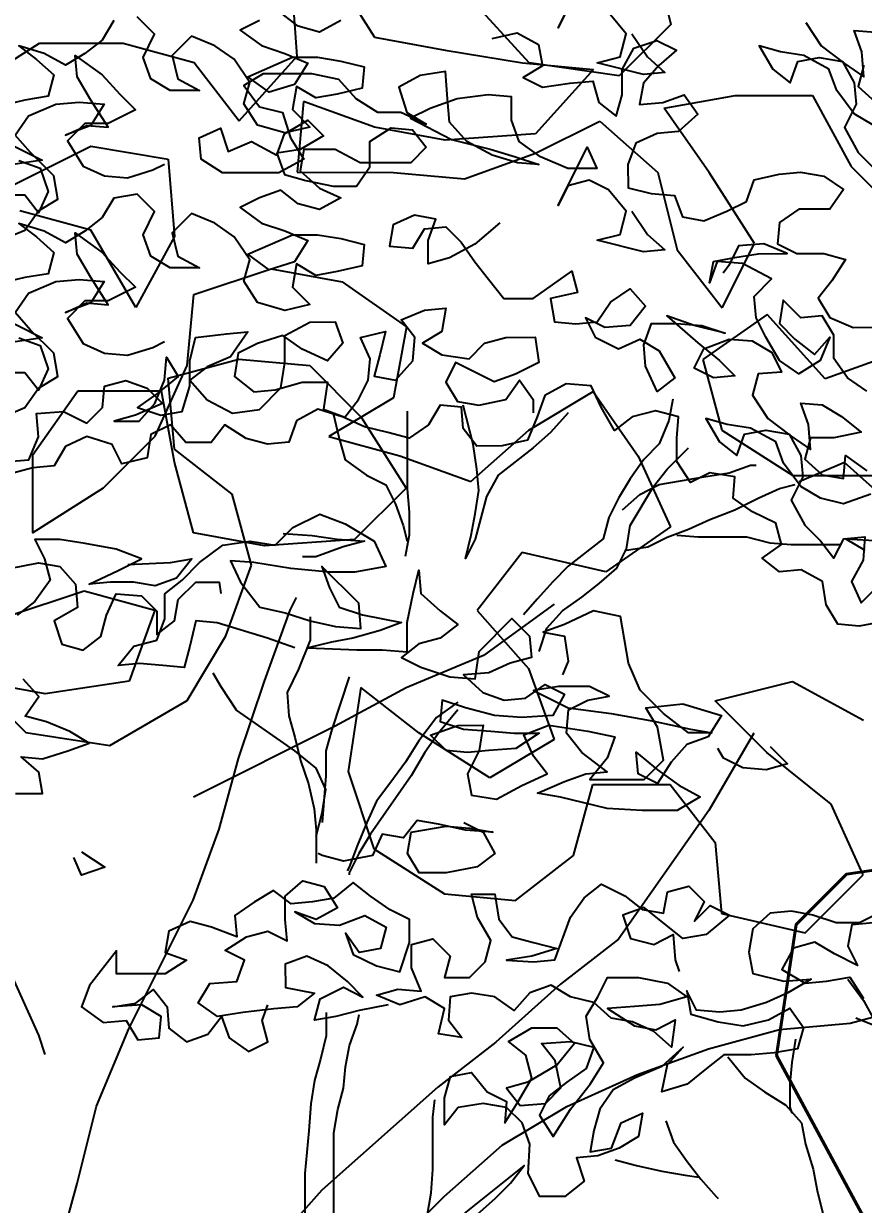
# Model space of a CAD drawing. Header units: millimetres. Extents: x 684983 to 685377, y 990360 to 990509.
# Drawn here: x 685055.419 to 685055.824, y 990448.316 to 990448.886 of the extents above; entities that cross this region are included whole.
import ezdxf

# ---------------------------------------------------------------- set-up
doc = ezdxf.new("R2010")
doc.units = ezdxf.units.MM
doc.header["$PDMODE"] = 35
doc.header["$PDSIZE"] = 0.2
for name, color, linetype in [('ANJILI', 7, 'Continuous'), ('dim', 7, 'Continuous'), ('MAHAGONY', 7, 'Continuous')]:
    doc.layers.add(name, color=color, linetype=linetype)
doc.layers.add('GRID LEVELS', color=7, linetype='Continuous', lineweight=13)
doc.styles.add('DIM', font='ARIALN.TTF', dxfattribs={"width": 0.8, "height": 1})
doc.styles.get("Standard").update_dxf_attribs({"font": 'RomanS'})
doc.dimstyles.get("Standard").update_dxf_attribs({"dimtxt": 1, "dimasz": 0.18, "dimexe": 0.18, "dimexo": 0.0625, "dimgap": 0.09, "dimtad": 0, "dimrnd": 0.05, "dimzin": 0, "dimdsep": 46, "dimtxsty": 'DIM', "dimcen": 0.09, "dimse1": 1, "dimse2": 1, "dimsd1": 1, "dimsd2": 1, "dimadec": 0, "dimazin": 0, "dimtfac": 1, "dimtix": 1, "dimtofl": 0, "dimtmove": 2, "dimatfit": 3, "dimfxl": 0, "dimtolj": 1, "dimtzin": 0, "dimarcsym": 0})

# ---------------------------------------------------------------- blocks, each defined once
blk = doc.blocks.new('*D28')
at = {"layer": 'Defpoints', "color": 0, "transparency": 16777216}
for p in [(685041.126, 990451.441), (685056.383, 990448.83217), (685056.142, 990447.83)]:
    blk.add_point(p, dxfattribs=at)
at = {"layer": 'dim', "color": 0, "transparency": 16777216, "insert": (685048.875, 990450.63767), "char_height": 1, "attachment_point": 5, "rotation": 346.4784, "style": 'DIM'}
blk.add_mtext('\\A1;15.45', dxfattribs=at)
blk = doc.blocks.new('seee')
at = {"color": 84}
for p, q in [((11691.843, -2865.278, 6505.241), (11692.514, -2867.971, 6505.241)), ((11679.501, -2869.08, 6505.241), (11679.28, -2865.939, 6505.241)), ((11680.626, -2865.941, 6505.241), (11682.194, -2868.41, 6505.241)), ((11687.577, -2869.312, 6505.241), (11685.336, -2866.842, 6505.241)), ((11692.514, -2867.971, 6505.241), (11690.718, -2869.764, 6505.241)), ((11668.059, -2870.192, 6505.241), (11670.528, -2868.623, 6505.241)), ((11670.528, -2868.623, 6505.241), (11673.445, -2868.626, 6505.241)), ((11673.445, -2868.626, 6505.241), (11675.912, -2869.301, 6505.241)), ((11682.194, -2868.41, 6505.241), (11684.661, -2868.861, 6505.241)), ((11684.661, -2868.861, 6505.241), (11687.353, -2869.312, 6505.241)), ((11675.912, -2869.301, 6505.241), (11677.48, -2871.322, 6505.241)), ((11677.48, -2871.322, 6505.241), (11679.501, -2869.08, 6505.241)), ((11687.353, -2869.312, 6505.241), (11689.821, -2869.538, 6505.241)), ((11690.718, -2869.764, 6505.241), (11687.577, -2869.312, 6505.241)), ((11689.821, -2869.538, 6505.241), (11687.799, -2871.78, 6505.241)), ((11679.724, -2870.651, 6505.241), (11679.498, -2873.118, 6505.241)), ((11682.191, -2871.55, 6505.241), (11679.724, -2870.651, 6505.241)), ((11692.287, -2870.887, 6505.241), (11694.755, -2870.44, 6505.241)), ((11694.755, -2870.44, 6505.241), (11697.447, -2870.443, 6505.241)), ((11697.447, -2870.443, 6505.241), (11698.791, -2872.912, 6505.241)), ((11693.855, -2873.131, 6505.241), (11692.287, -2870.887, 6505.241)), ((11687.799, -2872.453, 6505.241), (11690.043, -2871.333, 6505.241)), ((11690.043, -2871.333, 6505.241), (11692.061, -2873.13, 6505.241)), ((11684.659, -2872.001, 6505.241), (11682.191, -2871.55, 6505.241)), ((11687.799, -2871.78, 6505.241), (11684.659, -2872.001, 6505.241)), ((11669.627, -2873.558, 6505.241), (11672.32, -2872.214, 6505.241)), ((11672.32, -2872.214, 6505.241), (11675.012, -2872.666, 6505.241)), ((11675.012, -2872.666, 6505.241), (11675.233, -2875.358, 6505.241)), ((11685.33, -2873.348, 6505.241), (11687.799, -2872.453, 6505.241)), ((11679.498, -2873.118, 6505.241), (11682.863, -2873.121, 6505.241)), ((11682.863, -2873.121, 6505.241), (11685.33, -2873.348, 6505.241)), ((11692.061, -2873.13, 6505.241), (11692.731, -2875.822, 6505.241)), ((11695.423, -2875.601, 6505.241), (11693.855, -2873.131, 6505.241)), ((11698.791, -2872.912, 6505.241), (11700.808, -2874.933, 6505.241)), ((11672.317, -2875.131, 6505.241), (11669.85, -2874.456, 6505.241)), ((11673.885, -2877.824, 6505.241), (11672.317, -2875.131, 6505.241)), ((11675.233, -2875.358, 6505.241), (11673.885, -2877.824, 6505.241)), ((11694.3, -2877.843, 6505.241), (11695.423, -2875.601, 6505.241)), ((11692.731, -2875.822, 6505.241), (11694.3, -2877.843, 6505.241)), ((11675.905, -2877.377, 6505.241), (11678.597, -2876.483, 6505.241)), ((11678.597, -2876.483, 6505.241), (11681.065, -2876.933, 6505.241)), ((11681.065, -2876.933, 6505.241), (11683.307, -2878.506, 6505.241)), ((11675.678, -2879.845, 6505.241), (11675.905, -2877.377, 6505.241)), ((11695.87, -2878.069, 6505.241), (11693.625, -2879.637, 6505.241)), ((11697.887, -2880.314, 6505.241), (11695.87, -2878.069, 6505.241)), ((11683.307, -2878.506, 6505.241), (11682.856, -2880.973, 6505.241)), ((11675.005, -2880.293, 6505.241), (11677.473, -2879.622, 6505.241)), ((11677.473, -2879.622, 6505.241), (11679.94, -2879.849, 6505.241)), ((11693.625, -2879.637, 6505.241), (11694.296, -2882.105, 6505.241)), ((11700.355, -2879.419, 6505.241), (11697.887, -2880.314, 6505.241)), ((11674.554, -2882.312, 6505.241), (11675.678, -2879.845, 6505.241)), ((11679.94, -2879.849, 6505.241), (11681.733, -2881.645, 6505.241)), ((11675.227, -2882.761, 6505.241), (11675.005, -2880.293, 6505.241)), ((11671.863, -2880.739, 6505.241), (11670.291, -2882.981, 6505.241)), ((11674.78, -2880.741, 6505.241), (11671.863, -2880.739, 6505.241)), ((11675.226, -2883.21, 6505.241), (11674.78, -2880.741, 6505.241)), ((11682.856, -2880.973, 6505.241), (11680.611, -2882.317, 6505.241)), ((11687.566, -2882.099, 6505.241), (11689.81, -2880.755, 6505.241)), ((11689.81, -2880.755, 6505.241), (11691.379, -2883, 6505.241)), ((11681.733, -2881.645, 6505.241), (11683.301, -2884.114, 6505.241)), ((11685.545, -2883.892, 6505.241), (11687.566, -2882.099, 6505.241)), ((11694.296, -2882.105, 6505.241), (11696.762, -2883.678, 6505.241)), ((11672.758, -2884.105, 6505.241), (11674.554, -2882.312, 6505.241)), ((11680.611, -2882.317, 6505.241), (11683.078, -2882.992, 6505.241)), ((11670.291, -2882.981, 6505.241), (11670.289, -2885.673, 6505.241)), ((11677.244, -2884.333, 6505.241), (11675.227, -2882.761, 6505.241)), ((11683.078, -2882.992, 6505.241), (11685.545, -2883.892, 6505.241)), ((11691.379, -2883, 6505.241), (11692.498, -2885.469, 6505.241)), ((11675.897, -2885.678, 6505.241), (11675.226, -2883.21, 6505.241)), ((11698.557, -2883.231, 6505.241), (11696.986, -2883.902, 6505.241)), ((11700.574, -2885.027, 6505.241), (11698.557, -2883.231, 6505.241)), ((11696.762, -2883.678, 6505.241), (11700.127, -2883.681, 6505.241)), ((11670.289, -2885.673, 6505.241), (11672.758, -2884.105, 6505.241)), ((11683.301, -2884.114, 6505.241), (11681.505, -2885.907, 6505.241)), ((11677.915, -2886.801, 6505.241), (11677.244, -2884.333, 6505.241)), ((11692.498, -2885.469, 6505.241), (11690.253, -2887.037, 6505.241)), ((11678.364, -2886.129, 6505.241), (11675.897, -2885.678, 6505.241)), ((11681.505, -2885.907, 6505.241), (11678.364, -2886.129, 6505.241)), ((11687.337, -2886.361, 6505.241), (11685.765, -2888.379, 6505.241)), ((11690.253, -2887.037, 6505.241), (11687.337, -2886.361, 6505.241)), ((11677.015, -2889.268, 6505.241), (11677.915, -2886.801, 6505.241)), ((11669.389, -2888.588, 6505.241), (11672.081, -2887.693, 6505.241)), ((11672.081, -2887.693, 6505.241), (11674.548, -2888.369, 6505.241)), ((11679.26, -2888.373, 6505.241), (11679.484, -2887.925, 6505.241)), ((11674.548, -2888.369, 6505.241), (11673.649, -2890.836, 6505.241)), ((11678.36, -2890.84, 6505.241), (11679.26, -2888.373, 6505.241)), ((11685.765, -2888.379, 6505.241), (11687.558, -2890.4, 6505.241)), ((11688.457, -2888.157, 6505.241), (11685.988, -2889.949, 6505.241)), ((11675.667, -2891.51, 6505.241), (11677.015, -2889.268, 6505.241)), ((11685.988, -2889.949, 6505.241), (11683.295, -2891.069, 6505.241)), ((11687.558, -2890.4, 6505.241), (11688.453, -2892.868, 6505.241)), ((11670.732, -2891.282, 6505.241), (11668.265, -2890.831, 6505.241)), ((11668.265, -2890.831, 6505.241), (11670.058, -2892.627, 6505.241)), ((11673.649, -2890.836, 6505.241), (11670.732, -2891.282, 6505.241)), ((11677.46, -2893.531, 6505.241), (11678.36, -2890.84, 6505.241)), ((11683.295, -2891.069, 6505.241), (11680.826, -2892.412, 6505.241)), ((11681.725, -2891.067, 6505.241), (11681.273, -2893.983, 6505.241)), ((11683.742, -2892.639, 6505.241), (11681.725, -2891.067, 6505.241)), ((11694.063, -2891.527, 6505.241), (11696.755, -2890.857, 6505.241)), ((11696.755, -2890.857, 6505.241), (11699.222, -2892.205, 6505.241)), ((11672.974, -2893.078, 6505.241), (11675.667, -2891.51, 6505.241)), ((11695.856, -2893.324, 6505.241), (11694.063, -2891.527, 6505.241)), ((11680.826, -2892.412, 6505.241), (11675.889, -2894.876, 6505.241)), ((11670.058, -2892.627, 6505.241), (11672.974, -2893.078, 6505.241)), ((11686.209, -2894.212, 6505.241), (11683.742, -2892.639, 6505.241)), ((11688.453, -2892.868, 6505.241), (11686.209, -2894.212, 6505.241)), ((11695.408, -2892.65, 6505.241), (11693.835, -2895.341, 6505.241)), ((11676.785, -2895.998, 6505.241), (11677.46, -2893.531, 6505.241)), ((11698.098, -2895.12, 6505.241), (11695.856, -2893.324, 6505.241)), ((11681.273, -2893.983, 6505.241), (11682.168, -2896.676, 6505.241)), ((11689.122, -2896.907, 6505.241), (11689.798, -2894.44, 6505.241)), ((11689.798, -2894.44, 6505.241), (11692.49, -2894.442, 6505.241)), ((11692.49, -2894.442, 6505.241), (11694.058, -2896.463, 6505.241)), ((11693.835, -2895.341, 6505.241), (11690.69, -2899.825, 6505.241)), ((11699.217, -2897.589, 6505.241), (11698.098, -2895.12, 6505.241)), ((11675.885, -2898.465, 6505.241), (11676.785, -2895.998, 6505.241)), ((11694.058, -2896.463, 6505.241), (11694.28, -2898.93, 6505.241)), ((11682.168, -2896.676, 6505.241), (11684.635, -2898.249, 6505.241)), ((11687.102, -2898.475, 6505.241), (11689.122, -2896.907, 6505.241)), ((11697.196, -2899.606, 6505.241), (11699.217, -2897.589, 6505.241)), ((11684.635, -2898.249, 6505.241), (11687.102, -2898.475, 6505.241)), ((11673.638, -2902.95, 6505.241), (11675.885, -2898.465, 6505.241)), ((11694.28, -2898.93, 6505.241), (11697.196, -2899.606, 6505.241)), ((11690.69, -2899.825, 6505.241), (11688.67, -2901.393, 6505.241)), ((11669.377, -2900.702, 6505.241), (11670.497, -2903.171, 6505.241)), ((11688.67, -2901.393, 6505.241), (11686.424, -2903.41, 6505.241)), ((11698.764, -2902.748, 6505.241), (11701.232, -2902.078, 6505.241)), ((11696.296, -2902.97, 6505.241), (11698.764, -2902.748, 6505.241)), ((11670.497, -2903.171, 6505.241), (11670.721, -2903.844, 6505.241)), ((11672.514, -2905.641, 6505.241), (11673.638, -2902.95, 6505.241)), ((11693.827, -2903.641, 6505.241), (11696.296, -2902.97, 6505.241)), ((11686.424, -2903.41, 6505.241), (11684.404, -2904.979, 6505.241)), ((11691.359, -2904.536, 6505.241), (11693.827, -2903.641, 6505.241)), ((11688.89, -2905.656, 6505.241), (11691.359, -2904.536, 6505.241)), ((11684.404, -2904.979, 6505.241), (11680.363, -2908.564, 6505.241)), ((11671.838, -2908.332, 6505.241), (11672.514, -2905.641, 6505.241)), ((11686.646, -2907, 6505.241), (11688.89, -2905.656, 6505.241)), ((11684.625, -2908.792, 6505.241), (11686.646, -2907, 6505.241)), ((11671.163, -2910.799, 6505.241), (11671.838, -2908.332, 6505.241)), ((11680.363, -2908.564, 6505.241), (11676.77, -2912.599, 6505.241)), ((11682.604, -2910.81, 6505.241), (11684.625, -2908.792, 6505.241))]:
    blk.add_line(p, q, dxfattribs=at)
blk = doc.blocks.new('TREE30')
at = {"color": 3, "flags": 128}
for points in [[(0.27918, 2.90416), (0.2872, 2.89215), (0.29922, 2.88316), (0.30923, 2.87616), (0.30822, 2.88917), (0.3042, 2.90018), (0.31522, 2.89919)], [(0.30923, 2.88217), (0.30623, 2.87115), (0.31525, 2.86315)], [(0.31426, 2.85114), (0.30424, 2.85714), (0.29523, 2.86914), (0.29121, 2.88015), (0.27819, 2.88714), (0.26618, 2.88913), (0.25517, 2.89212), (0.26219, 2.88012), (0.2712, 2.87312), (0.2752, 2.88414), (0.2862, 2.88615), (0.29821, 2.88416), (0.30423, 2.87315), (0.30524, 2.86214), (0.29925, 2.85013), (0.30626, 2.83712), (0.31428, 2.82913)], [(0.18953, 2.89847), (0.19755, 2.88646), (0.20656, 2.87847), (0.19555, 2.87746), (0.17153, 2.88344), (0.18353, 2.88645), (0.18653, 2.89846), (0.17751, 2.90947)], [(0.15649, 2.91145), (0.15149, 2.90144), (0.16648, 2.93147)], [(0.03939, 2.90534), (0.02839, 2.89932), (0.01738, 2.90231), (0.00836, 2.90931)], [(-0.00264, 2.9053), (-0.01265, 2.90028), (-0.00163, 2.89229), (0.01039, 2.8883), (0.0224, 2.8833), (0.0154, 2.87229), (0.0024, 2.86827), (-0.00862, 2.87627), (0.01439, 2.8863), (0.0274, 2.88631), (0.03941, 2.88432), (0.05143, 2.88133), (0.05044, 2.87032), (0.03743, 2.8673), (0.02642, 2.86529), (0.01641, 2.87129), (0.01442, 2.85927), (0.02343, 2.85027), (0.01042, 2.84726), (-0.00359, 2.85125), (-0.01061, 2.86225), (-0.00762, 2.87327), (-0.01563, 2.88527), (-0.02565, 2.89227), (-0.03766, 2.89726), (-0.04766, 2.88724), (-0.04465, 2.87523), (-0.03363, 2.86924), (-0.04865, 2.86922), (-0.05866, 2.87522), (-0.06267, 2.88623), (-0.05668, 2.89824), (-0.0657, 2.90724)], [(-0.07771, 2.90523), (-0.0837, 2.89521), (-0.0927, 2.8882), (-0.10271, 2.88219), (-0.11372, 2.88818), (-0.12673, 2.89217), (-0.11772, 2.88518), (-0.10871, 2.87718), (-0.1117, 2.86616), (-0.12371, 2.86415), (-0.13671, 2.86114)], [(-0.1407, 2.84612), (-0.11467, 2.83313), (-0.12868, 2.83112)], [(-0.12668, 2.83312), (-0.11567, 2.82913), (-0.11165, 2.81712), (-0.11665, 2.80611), (-0.12366, 2.81511), (-0.13767, 2.8151)], [(-0.13565, 2.79208), (-0.12365, 2.7971), (-0.11665, 2.80711), (-0.10665, 2.81312), (-0.10866, 2.82513), (-0.12068, 2.83713), (-0.12869, 2.84613), (-0.1217, 2.85615), (-0.10769, 2.86216), (-0.09568, 2.86318), (-0.08267, 2.86219), (-0.08967, 2.85117), (-0.10267, 2.84616), (-0.09167, 2.85117), (-0.08066, 2.85018), (-0.08968, 2.86418), (-0.09669, 2.87619), (-0.09771, 2.8872), (-0.08368, 2.8772), (-0.07467, 2.8672), (-0.06665, 2.8592), (-0.08066, 2.85218), (-0.09267, 2.85217), (-0.10167, 2.84315), (-0.09365, 2.83015), (-0.08264, 2.82516), (-0.07062, 2.82417), (-0.05762, 2.82818), (-0.05162, 2.83119)], [(0.11739, 2.89592), (0.13039, 2.89893), (0.14141, 2.89294), (0.14342, 2.88193), (0.13342, 2.87592), (0.14343, 2.87092), (0.15744, 2.87294), (0.16945, 2.87395), (0.17246, 2.86294), (0.18148, 2.85594), (0.18447, 2.86696), (0.18446, 2.87997), (0.19045, 2.89098), (0.20246, 2.895), (0.21247, 2.89), (0.20347, 2.88199), (0.19547, 2.87297), (0.19348, 2.86196), (0.20549, 2.86297), (0.2165, 2.86699), (0.22351, 2.85698), (0.21351, 2.84797), (0.2025, 2.84696), (0.1915, 2.84194), (0.1875, 2.83093), (0.18752, 2.81892), (0.19953, 2.81593), (0.21154, 2.81494), (0.21555, 2.80393), (0.22656, 2.80194), (0.23857, 2.80696), (0.24857, 2.81197), (0.25257, 2.82298), (0.26557, 2.826), (0.27658, 2.82701), (0.2886, 2.82502), (0.29861, 2.81802), (0.29161, 2.808), (0.2756, 2.80799), (0.2656, 2.80097), (0.26461, 2.78996), (0.27462, 2.78497), (0.28863, 2.78498), (0.29964, 2.78199), (0.29265, 2.77097), (0.28565, 2.76196), (0.29166, 2.75196), (0.30368, 2.74696), (0.31569, 2.74697)], [(0.31783, 2.59485), (0.30682, 2.59284), (0.29581, 2.59383), (0.2898, 2.60383), (0.28779, 2.61584), (0.27677, 2.62183), (0.26576, 2.62082), (0.25675, 2.62782), (0.26675, 2.63484), (0.26374, 2.64584), (0.25172, 2.65184), (0.24171, 2.65883), (0.2427, 2.66984), (0.22969, 2.67183), (0.21968, 2.66682), (0.21267, 2.67782), (0.21265, 2.68983), (0.21365, 2.70084), (0.20163, 2.70383), (0.18962, 2.70082), (0.18062, 2.69381), (0.17361, 2.70581), (0.16859, 2.71681), (0.15558, 2.7178), (0.14458, 2.71179), (0.14058, 2.70078), (0.13559, 2.68876), (0.12258, 2.68575), (0.10957, 2.68573), (0.10256, 2.69474), (0.10155, 2.70574), (0.09054, 2.70673), (0.08454, 2.69672), (0.07454, 2.68971), (0.06353, 2.6927), (0.05151, 2.69569), (0.0405, 2.70068), (0.02748, 2.70468), (0.01648, 2.69866), (0.01249, 2.68765), (0.00148, 2.68664), (-0.00953, 2.68963), (-0.02055, 2.69662), (-0.02755, 2.68761), (-0.04056, 2.6876), (-0.04857, 2.6966), (-0.05858, 2.69159), (-0.06057, 2.67957), (-0.07358, 2.67656), (-0.07859, 2.68656), (-0.0916, 2.69055), (-0.10261, 2.68554), (-0.1086, 2.67553), (-0.11961, 2.67452), (-0.13062, 2.6715)], [(-0.13463, 2.6775), (-0.12162, 2.67852), (-0.11663, 2.69053), (-0.11764, 2.70254), (-0.10363, 2.70355), (-0.09161, 2.69756), (-0.08361, 2.70557), (-0.08262, 2.71658), (-0.07161, 2.7196), (-0.0606, 2.7156), (-0.05259, 2.7076), (-0.06659, 2.70159), (-0.0776, 2.69857), (-0.06459, 2.69859), (-0.05659, 2.7076), (-0.0516, 2.71962), (-0.05061, 2.73163), (-0.04459, 2.72162), (-0.05559, 2.71261), (-0.0656, 2.70559), (-0.05358, 2.7016), (-0.04257, 2.70361), (-0.03858, 2.71663), (-0.03859, 2.72964), (-0.0356, 2.74165), (-0.01959, 2.74367), (-0.00858, 2.74468), (-0.01758, 2.73166), (-0.02958, 2.72664), (-0.03859, 2.71963), (-0.02957, 2.70963), (-0.01655, 2.70263), (-0.00254, 2.70465), (0.00846, 2.71567), (0.01045, 2.72868), (0.01043, 2.74269), (0.02344, 2.74971), (0.03645, 2.74972), (0.04046, 2.73872), (0.03247, 2.7297), (0.01945, 2.73569), (0.00943, 2.74269), (-0.00357, 2.73868), (-0.01358, 2.73366), (-0.01557, 2.72165), (-0.00555, 2.71365), (0.00546, 2.71466), (0.01946, 2.71868), (0.03248, 2.71869), (0.03049, 2.70468), (0.0415, 2.70068), (0.0485, 2.7097), (0.05349, 2.71971), (0.05448, 2.73072), (0.04947, 2.74173), (0.06248, 2.74474), (0.05949, 2.73273), (0.05649, 2.72172), (0.0675, 2.71972), (0.0765, 2.72974), (0.07749, 2.74175), (0.07048, 2.75075), (0.08248, 2.75577), (0.09349, 2.75678), (0.0915, 2.74477), (0.0815, 2.73875), (0.09151, 2.73276), (0.10553, 2.73077), (0.11353, 2.73878), (0.12453, 2.7418), (0.13954, 2.74181), (0.14156, 2.7288), (0.12955, 2.72278), (0.11855, 2.71877), (0.09852, 2.72876), (0.09353, 2.71875), (0.09954, 2.70874), (0.11055, 2.70675), (0.12456, 2.70977), (0.13156, 2.71978), (0.13857, 2.70978), (0.13858, 2.70278)], [(0.18953, 2.80691), (0.19755, 2.79491), (0.20656, 2.78691), (0.19555, 2.7859), (0.17153, 2.79188), (0.18353, 2.79489), (0.18653, 2.80691), (0.17751, 2.81791), (0.16749, 2.8229), (0.15649, 2.81989), (0.15149, 2.80988), (0.16648, 2.83992), (0.17149, 2.82891), (0.15648, 2.8289), (0.14246, 2.83489), (0.13145, 2.84289), (0.12743, 2.85389), (0.12742, 2.8659), (0.11541, 2.86689), (0.0994, 2.86488), (0.08539, 2.85986), (0.07539, 2.85485), (0.09642, 2.84386), (0.11644, 2.83887), (0.12945, 2.83488), (0.14147, 2.83089), (0.13045, 2.83188), (0.11744, 2.83587), (0.10442, 2.84286), (0.09541, 2.85286), (0.09439, 2.86487), (0.09338, 2.87888), (0.08037, 2.87687), (0.06937, 2.87085), (0.07338, 2.85785), (0.0834, 2.85185), (0.07038, 2.85784), (0.05837, 2.85783), (0.04735, 2.86483), (0.03834, 2.87483), (0.02432, 2.87782), (-0.0007, 2.8778), (-0.0107, 2.87178), (-0.00268, 2.86078), (0.00933, 2.85779), (0.01334, 2.84478), (0.02036, 2.83378), (0.00736, 2.82676), (-0.02167, 2.82673), (-0.03269, 2.83373), (-0.0337, 2.84474), (-0.02269, 2.84975), (-0.01868, 2.83775), (-0.00667, 2.84276), (0.00635, 2.83577), (0.01034, 2.84678), (0.02234, 2.8538), (0.03036, 2.8458), (0.01835, 2.83878), (0.00635, 2.83677), (0.01036, 2.82576), (0.02137, 2.82277), (0.03539, 2.81978), (0.0474, 2.81979), (0.05439, 2.82981), (0.05438, 2.84282), (0.06538, 2.84983), (0.07639, 2.84884), (0.08341, 2.83984), (0.07541, 2.83183), (0.04939, 2.8318), (0.03637, 2.8388), (0.02036, 2.83878), (0.01836, 2.82777), (0.02838, 2.81877), (0.03939, 2.81378), (0.02839, 2.80776), (0.01738, 2.81076), (0.00836, 2.81775), (-0.00264, 2.81374), (-0.01265, 2.80873), (-0.00163, 2.80073), (0.01039, 2.79674), (0.0224, 2.79174), (0.0154, 2.78073), (0.0024, 2.77671), (-0.00862, 2.78471), (0.01439, 2.79474), (0.0274, 2.79475), (0.03941, 2.79276), (0.05143, 2.78977), (0.05044, 2.77876), (0.03743, 2.77574), (0.02642, 2.77373), (0.01641, 2.77973), (0.01442, 2.76772), (0.02343, 2.75872), (0.01042, 2.7557), (-0.00359, 2.75969), (-0.01061, 2.7707), (-0.00762, 2.78171), (-0.01563, 2.79371), (-0.02565, 2.80071), (-0.03766, 2.8057), (-0.04766, 2.79568), (-0.04465, 2.78368), (-0.03363, 2.77768), (-0.04865, 2.77767), (-0.05866, 2.78366), (-0.06267, 2.79467), (-0.05668, 2.80669), (-0.0657, 2.81568), (-0.07771, 2.81367), (-0.0837, 2.80366), (-0.0927, 2.79664), (-0.10271, 2.79063), (-0.11372, 2.79662), (-0.12673, 2.80062), (-0.11772, 2.79362), (-0.10871, 2.78562), (-0.1117, 2.77461), (-0.12371, 2.77259), (-0.13671, 2.76958)], [(-0.1407, 2.75456), (-0.11467, 2.74158), (-0.12868, 2.73956)], [(-0.12668, 2.74157), (-0.11567, 2.73757), (-0.11165, 2.72557), (-0.11665, 2.71455), (-0.12366, 2.72355), (-0.13767, 2.72354)], [(-0.13565, 2.70052), (-0.12365, 2.70554), (-0.11665, 2.71555), (-0.10665, 2.72157), (-0.10866, 2.73358), (-0.12068, 2.74557), (-0.12869, 2.75457), (-0.1217, 2.76459), (-0.10769, 2.77061), (-0.09568, 2.77162), (-0.08267, 2.77063), (-0.08967, 2.75961), (-0.10267, 2.7546), (-0.09167, 2.75961), (-0.08066, 2.75862), (-0.08968, 2.77263), (-0.09669, 2.78463), (-0.09771, 2.79564), (-0.08368, 2.78564), (-0.07467, 2.77564), (-0.06665, 2.76764), (-0.08066, 2.76062), (-0.09267, 2.76061), (-0.10167, 2.7516), (-0.09365, 2.73859), (-0.08264, 2.7336), (-0.07062, 2.73261), (-0.05762, 2.73662), (-0.05162, 2.73963)], [(0.12148, 2.80084), (0.10847, 2.78982), (0.09547, 2.7828), (0.08446, 2.77979), (0.08445, 2.7918), (0.08845, 2.80281), (0.07743, 2.80481), (0.06643, 2.79979), (0.06444, 2.78878), (0.07645, 2.78779), (0.08245, 2.7978), (0.09345, 2.79882), (0.10147, 2.79082), (0.10848, 2.78081), (0.1155, 2.77181), (0.12351, 2.76181), (0.13853, 2.76183), (0.15853, 2.77586), (0.16154, 2.76485), (0.14753, 2.76183), (0.14955, 2.74983), (0.16056, 2.74883), (0.17156, 2.74985), (0.17856, 2.75986), (0.18856, 2.76688), (0.19658, 2.75788), (0.18858, 2.74786), (0.17557, 2.74685), (0.16556, 2.75184), (0.17057, 2.74184), (0.18259, 2.73584), (0.19359, 2.74086), (0.20361, 2.73486), (0.21163, 2.72086), (0.20262, 2.71384), (0.19661, 2.72685), (0.1956, 2.73786), (0.19959, 2.74887), (0.2126, 2.74888), (0.22561, 2.74789), (0.23763, 2.7439), (0.22161, 2.74789), (0.20759, 2.75288), (0.22362, 2.73888), (0.23464, 2.72989), (0.24265, 2.72189), (0.23164, 2.72088), (0.22163, 2.72587), (0.22662, 2.73588), (0.23963, 2.7409), (0.25164, 2.73991), (0.26166, 2.73391), (0.26667, 2.72391), (0.25466, 2.7229), (0.25167, 2.71189), (0.25969, 2.69988), (0.2717, 2.69089), (0.28172, 2.68389), (0.28071, 2.6969), (0.27669, 2.70791), (0.2877, 2.70692), (0.29772, 2.70092), (0.30773, 2.69292), (0.29372, 2.68991), (0.28171, 2.6899), (0.27872, 2.67888), (0.28774, 2.67088), (0.29875, 2.66889), (0.29974, 2.6809), (0.31075, 2.67291)], [(0.31277, 2.6609), (0.29876, 2.65588), (0.28675, 2.65887), (0.27673, 2.66487), (0.26771, 2.67687), (0.2637, 2.68788), (0.25068, 2.69487), (0.23867, 2.69686), (0.22766, 2.69985), (0.23468, 2.68785), (0.24369, 2.68085), (0.24768, 2.69187), (0.25869, 2.69388), (0.2707, 2.69189), (0.27672, 2.68088), (0.27773, 2.66987), (0.27173, 2.65786), (0.27875, 2.64485), (0.28677, 2.63686), (0.29378, 2.62785), (0.29878, 2.63787), (0.30978, 2.63888), (0.30879, 2.62687), (0.3028, 2.61585), (0.30781, 2.60485), (0.31581, 2.61286)], [(0.30979, 2.63187), (0.29978, 2.63787), (0.31779, 2.63688)], [(0.31072, 2.71394), (0.3007, 2.72094), (0.29369, 2.73094), (0.29367, 2.74295), (0.28766, 2.75295), (0.27665, 2.75194), (0.26764, 2.76094), (0.26565, 2.74893), (0.27366, 2.74093), (0.28368, 2.73293), (0.29167, 2.74195), (0.28668, 2.72993), (0.27568, 2.72292), (0.26566, 2.72991), (0.25865, 2.74192), (0.25363, 2.75192), (0.25262, 2.76293), (0.26162, 2.77195), (0.2466, 2.77994), (0.23359, 2.78093), (0.2296, 2.76992), (0.23159, 2.78093), (0.24259, 2.78294), (0.2546, 2.78495), (0.26962, 2.78497), (0.2576, 2.78996), (0.24459, 2.78895), (0.2396, 2.77893), (0.2366, 2.77493)], [(0.01559, 2.58156), (0.00157, 2.58655), (-0.02446, 2.59453), (-0.03547, 2.59553), (-0.03846, 2.58251), (-0.04145, 2.5715), (-0.05246, 2.57249), (-0.06447, 2.57348), (-0.07548, 2.57247), (-0.06748, 2.58248), (-0.05548, 2.5855), (-0.05148, 2.59651), (-0.0515, 2.60952), (-0.04249, 2.61654), (-0.0335, 2.62555), (-0.02149, 2.63457), (-0.00748, 2.63659), (0.00553, 2.6346), (0.01453, 2.64361), (0.02853, 2.65063), (0.04155, 2.64564), (0.05657, 2.63664), (0.06259, 2.62364), (0.04658, 2.62062), (0.03357, 2.62061), (0.01355, 2.62259), (-0.00547, 2.62558), (-0.01748, 2.62657), (-0.01247, 2.61556), (-0.00245, 2.60256), (0.01057, 2.59957), (0.02358, 2.59558), (0.03659, 2.59259), (0.04961, 2.5916), (0.04859, 2.60461), (0.02956, 2.62361), (0.03357, 2.6126), (0.03859, 2.6026), (0.0506, 2.59861), (0.07062, 2.59462), (0.05962, 2.59061), (0.04561, 2.58659), (0.0346, 2.58458), (0.02259, 2.58157), (0.04761, 2.58059), (0.06063, 2.5806), (0.07364, 2.57961), (0.07362, 2.59462), (0.07661, 2.60964), (0.0796, 2.62165), (0.08062, 2.60964), (0.09063, 2.60064), (0.09965, 2.59365), (0.09065, 2.58663), (0.07964, 2.58362), (0.07064, 2.57661), (0.08065, 2.57161), (0.09567, 2.56662), (0.10868, 2.56563), (0.11067, 2.57965), (0.12767, 2.59668), (0.13668, 2.58768), (0.13769, 2.57667), (0.12669, 2.57366), (0.11568, 2.56864), (0.10267, 2.56763), (0.11269, 2.55863), (0.1237, 2.55464), (0.13471, 2.55565), (0.14471, 2.56266), (0.15473, 2.55767), (0.14873, 2.54665), (0.13272, 2.54564), (0.11871, 2.54662), (0.10369, 2.55061), (0.09168, 2.55461), (0.09068, 2.5436), (0.1027, 2.5396), (0.11671, 2.53862), (0.12872, 2.53763), (0.14173, 2.53764), (0.12973, 2.52962), (0.11572, 2.52861), (0.10471, 2.5276), (0.0937, 2.52859), (0.08569, 2.53659), (0.09969, 2.5416), (0.11271, 2.54162), (0.11072, 2.5286), (0.10472, 2.51659), (0.10673, 2.50558), (0.11975, 2.50359), (0.13275, 2.51061), (0.14576, 2.51662), (0.13874, 2.52563), (0.13373, 2.53663), (0.14673, 2.54165), (0.16675, 2.53866), (0.18077, 2.53567), (0.17678, 2.52466), (0.16778, 2.51364), (0.1958, 2.51367), (0.2058, 2.52369), (0.20278, 2.5407), (0.19677, 2.5507), (0.21578, 2.55272), (0.23581, 2.54673), (0.22881, 2.53572), (0.2178, 2.5317), (0.2098, 2.52269), (0.20281, 2.51167), (0.1928, 2.51667), (0.19179, 2.52768), (0.2028, 2.51868), (0.21382, 2.51068), (0.22483, 2.50469), (0.21283, 2.49767), (0.19482, 2.49765), (0.1768, 2.49864), (0.15277, 2.50462), (0.14076, 2.50661), (0.15477, 2.51263), (0.16577, 2.51664), (0.17678, 2.51765), (0.16376, 2.52765), (0.15575, 2.53765), (0.15674, 2.54966), (0.16674, 2.55468), (0.17775, 2.55669), (0.16773, 2.56168), (0.15172, 2.56167), (0.13871, 2.55965), (0.15673, 2.55066), (0.17876, 2.54768), (0.20078, 2.5437), (0.2198, 2.53971), (0.23081, 2.53772), (0.2188, 2.53771), (0.20578, 2.54771), (0.19376, 2.5597), (0.18774, 2.57371), (0.18371, 2.59773), (0.1697, 2.60072), (0.15469, 2.5937), (0.14369, 2.58968), (0.1547, 2.58769), (0.15671, 2.57468), (0.15372, 2.56767)], [(0.00953, 2.6406), (0.02454, 2.63962), (0.03755, 2.63763), (0.05157, 2.63664), (0.04056, 2.63363), (0.02655, 2.62861), (0.01955, 2.6286)], [(-0.07053, 2.62452), (-0.04851, 2.62554), (-0.0375, 2.62755), (-0.0455, 2.61753), (-0.0565, 2.61352), (-0.06752, 2.61551), (-0.07953, 2.6155), (-0.09053, 2.61449), (-0.07553, 2.62151), (-0.06352, 2.62753), (-0.07654, 2.63252), (-0.09255, 2.63551), (-0.10557, 2.6375), (-0.11858, 2.63748), (-0.11357, 2.62748), (-0.11055, 2.61647), (-0.11855, 2.60546), (-0.12755, 2.59844)], [(-0.13158, 2.62246), (-0.11657, 2.62548), (-0.10555, 2.62348), (-0.09754, 2.61448), (-0.09653, 2.60248), (-0.10853, 2.59546), (-0.10452, 2.58345), (-0.09351, 2.58046), (-0.0845, 2.58747), (-0.08151, 2.59849), (-0.07652, 2.6095), (-0.06351, 2.60851), (-0.05549, 2.60051), (-0.05548, 2.5885), (-0.04648, 2.59552), (-0.04449, 2.60653), (-0.03549, 2.61554), (-0.02348, 2.61555), (-0.02247, 2.60955)], [(-0.12847, 2.50636), (-0.11446, 2.50638), (-0.11647, 2.51738), (-0.12548, 2.52538), (-0.11447, 2.52439), (-0.10146, 2.52841), (-0.09046, 2.53242), (-0.10047, 2.53842), (-0.11249, 2.54341), (-0.1235, 2.5464), (-0.1165, 2.55642), (-0.12452, 2.56542)], [(0.0638, 2.39745), (0.04879, 2.39443), (0.03678, 2.39142), (0.02577, 2.38941), (0.02876, 2.40042), (0.04077, 2.40643), (0.05078, 2.40144), (0.04277, 2.40944), (0.03275, 2.41744), (0.02174, 2.42243), (0.01073, 2.41842), (0.01074, 2.40641), (0.02576, 2.40342), (0.01676, 2.3964), (0.00475, 2.39539), (-0.01126, 2.39338), (-0.02427, 2.39136), (-0.03429, 2.39836), (-0.02829, 2.40837), (-0.01428, 2.40939), (-0.01029, 2.4204), (-0.0203, 2.42539), (-0.0093, 2.43241), (0.00171, 2.43542), (0.01172, 2.43043), (0.01071, 2.44144), (0.0107, 2.45345), (0.0197, 2.46146), (0.03071, 2.45847), (0.03773, 2.44747), (0.02672, 2.44145), (0.01571, 2.44544), (0.02572, 2.43945), (0.03874, 2.43846), (0.05174, 2.44348), (0.06276, 2.43748), (0.05977, 2.42647), (0.04876, 2.42446), (0.04174, 2.43446), (0.04576, 2.42345), (0.05777, 2.41746), (0.06979, 2.41447), (0.07478, 2.42949), (0.07476, 2.4415), (0.06475, 2.44649), (0.05474, 2.45349), (0.04572, 2.46049), (0.03572, 2.45247), (0.02471, 2.45046), (0.01371, 2.44945), (0.00469, 2.45644), (-0.00531, 2.45043), (-0.01531, 2.44341), (-0.0143, 2.43241), (-0.02732, 2.4374), (-0.03833, 2.44039), (-0.04933, 2.43538), (-0.05133, 2.42437), (-0.04031, 2.42037), (-0.05132, 2.41336), (-0.07634, 2.41333), (-0.07635, 2.42534), (-0.09034, 2.40732), (-0.09434, 2.3963), (-0.08332, 2.38831), (-0.07131, 2.38932), (-0.0653, 2.37931), (-0.05429, 2.38033), (-0.0533, 2.39134), (-0.06331, 2.39733), (-0.07832, 2.39632), (-0.06632, 2.39833), (-0.05731, 2.40534), (-0.0503, 2.39634), (-0.04929, 2.38533), (-0.04028, 2.37834), (-0.02927, 2.38235), (-0.02227, 2.39136), (-0.01826, 2.38036), (-0.00824, 2.37336), (0.00176, 2.37838), (-0.00125, 2.38938), (0.00174, 2.39739)], [(0.30501, 2.39066), (0.32002, 2.38467)], [(0.31397, 2.43971), (0.30296, 2.4387), (0.30097, 2.42769), (0.30598, 2.41769), (0.29397, 2.42368), (0.28395, 2.42968), (0.27295, 2.42666), (0.26695, 2.41565), (0.27897, 2.40865), (0.28998, 2.40967), (0.30198, 2.41168), (0.309, 2.40068)], [(0.31697, 2.44472), (0.30696, 2.43971), (0.29495, 2.4397), (0.28294, 2.44369), (0.27193, 2.44568), (0.26092, 2.44467), (0.25192, 2.43665), (0.24993, 2.42464), (0.25194, 2.41363), (0.26796, 2.40965), (0.28197, 2.41066), (0.26996, 2.40364), (0.25896, 2.39863), (0.24595, 2.39461), (0.23494, 2.3936), (0.22293, 2.39459), (0.21792, 2.4046), (0.21993, 2.39259), (0.23395, 2.3886), (0.24696, 2.38661), (0.25997, 2.38962), (0.27097, 2.39564), (0.27799, 2.38563), (0.275, 2.37462), (0.26299, 2.37261), (0.25098, 2.3716), (0.23697, 2.37158), (0.22796, 2.36457), (0.21796, 2.35655), (0.20496, 2.35254), (0.20795, 2.36655), (0.21594, 2.37557), (0.20494, 2.36555), (0.19094, 2.35953), (0.17993, 2.35352), (0.17294, 2.3435), (0.16995, 2.33249), (0.16795, 2.32148), (0.17896, 2.32349), (0.18395, 2.33651), (0.19496, 2.34152), (0.19297, 2.32951), (0.18296, 2.32349), (0.17196, 2.31948), (0.16095, 2.31847), (0.16496, 2.30646), (0.15496, 2.29845), (0.14195, 2.29844), (0.13594, 2.31044), (0.13692, 2.32545), (0.13291, 2.33646), (0.1249, 2.34446), (0.11288, 2.34645), (0.09987, 2.34444), (0.09288, 2.33542), (0.09286, 2.34943), (0.09586, 2.36045), (0.10686, 2.36246), (0.11488, 2.35246), (0.12489, 2.34746), (0.1239, 2.33645), (0.1309, 2.34747), (0.13789, 2.35948), (0.13488, 2.37149), (0.12587, 2.37849), (0.13787, 2.38551), (0.15088, 2.38552), (0.1599, 2.37752), (0.1509, 2.3665), (0.13589, 2.35748), (0.12489, 2.35447), (0.1319, 2.34547), (0.14491, 2.34648), (0.15291, 2.35449), (0.1499, 2.3685), (0.14288, 2.3775), (0.15789, 2.37852), (0.16991, 2.37553), (0.16591, 2.36451), (0.15591, 2.3575), (0.14691, 2.35048), (0.14191, 2.34047), (0.14893, 2.32947), (0.15792, 2.34349), (0.16792, 2.35651), (0.17492, 2.36752), (0.1679, 2.37953), (0.16589, 2.39154), (0.17188, 2.40155), (0.17688, 2.41156), (0.19289, 2.41158), (0.20791, 2.40859), (0.21792, 2.40159), (0.20391, 2.39758), (0.1909, 2.39656), (0.17689, 2.39555), (0.19091, 2.38656), (0.20192, 2.38456), (0.21193, 2.38958), (0.20994, 2.37556), (0.20092, 2.38356), (0.18991, 2.38856), (0.1789, 2.39055), (0.16988, 2.39855), (0.15787, 2.40154), (0.14786, 2.40753), (0.13685, 2.40352), (0.12885, 2.39451), (0.11884, 2.4015), (0.10683, 2.40349), (0.09582, 2.40148), (0.09483, 2.38947), (0.10184, 2.38047), (0.08983, 2.38246), (0.09282, 2.39547), (0.08281, 2.40147), (0.0698, 2.39745), (0.05779, 2.40245), (0.06879, 2.40546), (0.0808, 2.40447), (0.07579, 2.41648), (0.07578, 2.42849), (0.08678, 2.4315), (0.0958, 2.4225), (0.09281, 2.41149), (0.10582, 2.4115), (0.11382, 2.41951), (0.11681, 2.43052), (0.10979, 2.44253), (0.10678, 2.45454), (0.11879, 2.45455), (0.1208, 2.44154), (0.12782, 2.43254), (0.13883, 2.42954), (0.15084, 2.42655), (0.13784, 2.42254), (0.12483, 2.42052), (0.13884, 2.41954), (0.14985, 2.42055), (0.15783, 2.44257), (0.16483, 2.45259), (0.17383, 2.4596), (0.18585, 2.45361), (0.19486, 2.44661), (0.20587, 2.44462), (0.20786, 2.45563), (0.21887, 2.45864), (0.22689, 2.45064), (0.22189, 2.44063), (0.22989, 2.44864), (0.2399, 2.44365), (0.2279, 2.43363), (0.21589, 2.43162), (0.19586, 2.44761), (0.18486, 2.4436), (0.18887, 2.43159), (0.20088, 2.4286), (0.21089, 2.43361), (0.2119, 2.4206), (0.21391, 2.4146)]]:
    blk.add_lwpolyline(points, dxfattribs=at)
at = {"color": 15, "flags": 128}
for points in [[(0.1566, 2.70279), (0.1476, 2.69278), (0.1386, 2.68476), (0.12059, 2.67073), (0.1146, 2.65972), (0.10861, 2.63769), (0.10362, 2.62768), (0.10661, 2.63969), (0.1086, 2.6507), (0.11059, 2.66272), (0.10958, 2.67372), (0.10757, 2.68673), (0.10255, 2.70675)], [(0.21063, 2.70985), (0.20864, 2.69884), (0.20365, 2.68682), (0.19565, 2.67881), (0.18865, 2.66879), (0.18266, 2.65878), (0.17766, 2.64877), (0.17467, 2.63775), (0.15667, 2.62372), (0.14867, 2.61571), (0.14067, 2.6067), (0.13367, 2.59868)], [(0.03549, 2.70268), (0.03851, 2.68967), (0.04152, 2.67867), (0.05254, 2.67067), (0.06255, 2.66567), (0.06756, 2.65567), (0.07158, 2.64466), (0.07359, 2.63666)], [(0.07352, 2.70372), (0.07356, 2.66368), (0.07457, 2.65167), (0.07458, 2.63966), (0.07259, 2.62865)], [(0.1417, 2.57967), (0.14569, 2.59169), (0.15369, 2.6007), (0.16369, 2.60772), (0.17269, 2.61473), (0.18169, 2.62275), (0.18668, 2.63276), (0.18868, 2.64477), (0.20067, 2.6648), (0.20766, 2.67381), (0.21866, 2.68483)], [(0.18466, 2.65278), (0.19366, 2.66079), (0.20367, 2.6658), (0.21468, 2.66782), (0.22668, 2.66983), (0.23969, 2.67184), (0.2507, 2.67586), (0.2537, 2.67586)], [(0.18568, 2.63176), (0.19769, 2.63377), (0.2077, 2.63878), (0.2187, 2.6428), (0.22971, 2.64781), (0.24271, 2.65283), (0.25472, 2.65884), (0.26572, 2.66386), (0.27373, 2.66587)], [(0.2127, 2.63979), (0.22371, 2.6388), (0.24873, 2.63882), (0.26074, 2.63583), (0.27175, 2.63484), (0.29678, 2.63486)], [(0.02358, 2.59758), (0.02359, 2.58557), (0.0176, 2.57055), (0.0116, 2.55854), (0.01262, 2.54653), (0.01563, 2.53552), (0.01864, 2.52351), (0.02266, 2.51151), (0.02567, 2.4985), (0.02668, 2.48749), (0.0267, 2.47048)], [(0.02668, 2.48449), (0.02968, 2.4965), (0.03167, 2.50851), (0.02665, 2.51952), (0.01563, 2.52852), (-0.01441, 2.54951), (-0.02243, 2.56151), (-0.02644, 2.56851)], [(0.04362, 2.56657), (0.03464, 2.53954), (0.03165, 2.52853), (0.03166, 2.51552), (0.03067, 2.50251), (0.02968, 2.4915)], [(0.09968, 2.55361), (0.08868, 2.5456), (0.07968, 2.53358), (0.07269, 2.52256), (0.06469, 2.51155), (0.05769, 2.50253), (0.0527, 2.49152), (0.04771, 2.4795), (0.04371, 2.46849), (0.04271, 2.46649)], [(0.09969, 2.54961), (0.08969, 2.53759), (0.08269, 2.52758), (0.0757, 2.51556), (0.05471, 2.48551), (0.04871, 2.4755), (0.04372, 2.46549), (0.04372, 2.46449)], [(0.10274, 2.49156), (0.11276, 2.48657), (0.11877, 2.47556), (0.10977, 2.46855), (0.09376, 2.46553), (0.07975, 2.46552), (0.07373, 2.47552), (0.07572, 2.48653), (0.09374, 2.48955), (0.10575, 2.48856), (0.11776, 2.48657), (0.10375, 2.48756), (0.08973, 2.49055), (0.07872, 2.49254), (0.07172, 2.48353), (0.06071, 2.48552), (0.05572, 2.47451), (0.04071, 2.47149), (0.0297, 2.47448), (0.02769, 2.47548)], [(0.30098, 2.41068), (0.309, 2.39967), (0.31502, 2.38867), (0.32003, 2.37767), (0.32405, 2.36566), (0.32906, 2.35465), (0.33307, 2.34365), (0.33409, 2.33064), (0.33409, 2.32764)], [(0.03177, 2.39342), (0.03178, 2.38141), (0.02879, 2.36939), (0.0258, 2.35838), (0.02381, 2.34637), (0.02282, 2.33236), (0.02084, 2.31033), (0.02086, 2.28431), (0.0239, 2.25129), (0.02391, 2.23627), (0.02292, 2.22226), (0.02093, 2.20925), (0.02098, 2.16021), (0.015, 2.12717), (0.01401, 2.11616), (0.01202, 2.10415), (0.01003, 2.09314), (0.00603, 2.08413)], [(0.02204, 2.08915), (0.02203, 2.10316), (0.02702, 2.11518), (0.02999, 2.14821), (0.02998, 2.16022), (0.03197, 2.17223), (0.03397, 2.18324), (0.03396, 2.19525), (0.03495, 2.20726), (0.03493, 2.21927), (0.03592, 2.23128), (0.03583, 2.33137), (0.03782, 2.34338), (0.04082, 2.35439), (0.04181, 2.3654), (0.0438, 2.37641), (0.04779, 2.38742), (0.04879, 2.39243)], [(0.27399, 2.37963), (0.272, 2.36761), (0.27101, 2.3566), (0.27102, 2.34459), (0.27202, 2.34159)], [(0.23897, 2.37059), (0.24799, 2.35958), (0.258, 2.35259), (0.26902, 2.34559), (0.27703, 2.33659), (0.27904, 2.32558), (0.28306, 2.31258), (0.28507, 2.30157), (0.28909, 2.28556)], [(0.03995, 2.20126), (0.04695, 2.21428), (0.05394, 2.2283), (0.06194, 2.23831), (0.06994, 2.24633), (0.07894, 2.25434), (0.08694, 2.26235), (0.09394, 2.27137), (0.10193, 2.28138), (0.10993, 2.2894), (0.11893, 2.29741), (0.12693, 2.30543), (0.13393, 2.31444), (0.10393, 2.29039), (0.09493, 2.28238), (0.08593, 2.27536), (0.08391, 2.28837), (0.0859, 2.30039), (0.08689, 2.3124), (0.08687, 2.33942), (0.08786, 2.34843)], [(0.20697, 2.33753), (0.21099, 2.32652), (0.218, 2.31652), (0.22501, 2.30752), (0.23303, 2.29852), (0.23403, 2.29752)], [(0.18097, 2.31749), (0.19198, 2.31449), (0.20499, 2.3115), (0.21701, 2.30951), (0.22401, 2.30852)]]:
    blk.add_lwpolyline(points, dxfattribs=at)
at = {"flags": 128}
for points in [[(0.26084, 2.53074), (0.26986, 2.52174), (0.25885, 2.51873), (0.24684, 2.51972), (0.23683, 2.52471), (0.23382, 2.52972)], [(-0.09441, 2.47637), (-0.08239, 2.46837), (-0.0944, 2.46436), (-0.09841, 2.47336)]]:
    blk.add_lwpolyline(points, dxfattribs=at)

msp = doc.modelspace()

# ---------------------------------------------------------------- block references
at = {"layer": 'ANJILI', "xscale": 0.01386104931414437, "yscale": 0.01386104931414437, "zscale": 0.01386104931414437}
msp.add_blockref('seee', (684893.66059, 990488.63833, 98.652), dxfattribs=at)
at = {"layer": 'MAHAGONY', "color": 7, "xscale": 0.9355958136093464, "yscale": 0.9355958136093464, "zscale": 0.9355958136093464}
msp.add_blockref('TREE30', (685055.535, 990446.169, 98.419), dxfattribs=at)

# ---------------------------------------------------------------- texts
at = {"layer": 'GRID LEVELS', "width": 0.5}
msp.add_text('98.631', height=0.8, rotation=45, dxfattribs=at).set_placement((685055.62998, 990447.15777, 98.6307))

# ---------------------------------------------------------------- dimensions: what is measured, and where the dimension line sits
at = {"layer": 'dim'}
dim = msp.add_aligned_dim(p1=(685041.126, 990451.441), p2=(685056.142, 990447.83), distance=1.03074, dimstyle='Standard', dxfattribs=at)
dim.commit()
dim.dimension.update_dxf_attribs({"geometry": '*D28', "text_midpoint": (685048.875, 990450.63767)})

doc.saveas('drawing.dxf')
